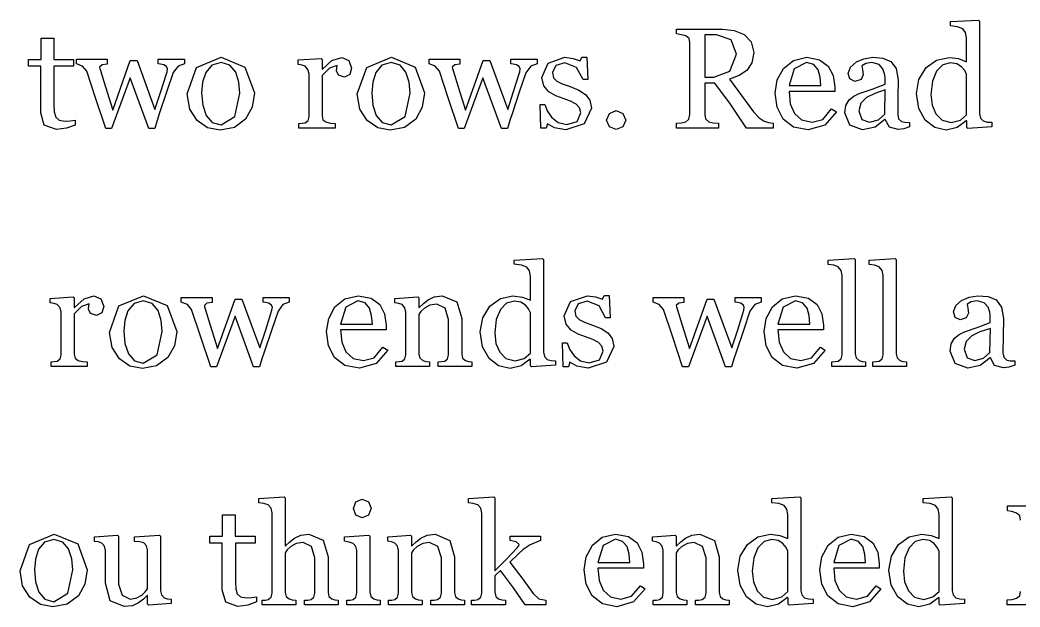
# Model space of a CAD drawing. Extents: x 0 to 118, y 2 to 170.
# Drawn here: x 54.86 to 65.35, y 147.48 to 153.63 of the extents above; entities that cross this region are included whole.
import ezdxf

# ---------------------------------------------------------------- set-up
doc = ezdxf.new("R2010")
doc.units = 0

msp = doc.modelspace()

# ---------------------------------------------------------------- linework, layer by layer
at = {"layer": 'Layer 1', "color": 7}
for points in [[(65.055175, 152.513183), (64.803223, 152.497071), (64.792248, 152.507326), (64.792248, 152.574709), (64.786398, 152.576184), (64.691915, 152.506604), (64.576925, 152.479504), (64.45754, 152.506604), (64.35793, 152.58424), (64.289083, 152.705822), (64.264183, 152.862561), (64.291283, 153.011242), (64.36599, 153.134289), (64.47512, 153.212658), (64.607687, 153.241955), (64.706565, 153.228772), (64.790795, 153.196546), (64.790795, 153.447767), (64.780545, 153.503431), (64.75198, 153.542249), (64.696318, 153.562024), (64.62161, 153.571547), (64.62161, 153.616957), (64.916775, 153.633802), (64.92775, 153.622816), (64.92775, 152.648696), (64.937275, 152.60475), (64.966572, 152.574721), (65.006855, 152.563736), (65.055195, 152.560806), (65.055175, 152.513183)], [(62.761963, 152.5), (62.482178, 152.5), (62.31372, 152.751953), (62.151123, 152.970947), (62.044923, 152.970947), (62.044923, 152.641357), (62.052973, 152.595947), (62.087398, 152.566651), (62.13354, 152.557128), (62.189205, 152.552), (62.189205, 152.5), (61.74975, 152.5), (61.74975, 152.552002), (61.800287, 152.55713), (61.847162, 152.566652), (61.878657, 152.594484), (61.888907, 152.641359), (61.888907, 153.392824), (61.881582, 153.438234), (61.847157, 153.468263), (61.79955, 153.479981), (61.749745, 153.487306), (61.749745, 153.539308), (62.229482, 153.539308), (62.353262, 153.525393), (62.457997, 153.48218), (62.530507, 153.405276), (62.557607, 153.29175), (62.539307, 153.185549), (62.485107, 153.105715), (62.406005, 153.050783), (62.3042, 153.011965), (62.43164, 152.840578), (62.556885, 152.671389), (62.614745, 152.606203), (62.666747, 152.572512), (62.714355, 152.557864), (62.761962, 152.552004), (62.761963, 152.5)], [(62.37671, 153.274902), (62.32251, 153.424317), (62.169432, 153.479981), (62.044922, 153.479981), (62.044922, 153.033935), (62.14087, 153.033935), (62.309325, 153.098389), (62.37671, 153.274902), (62.37671, 153.274902)], [(55.43921, 152.531493), (55.34912, 152.498534), (55.245117, 152.484619), (55.116943, 152.530029), (55.080323, 152.659668), (55.080323, 153.148926), (54.94995, 153.148926), (54.94995, 153.219238), (55.083253, 153.219238), (55.083253, 153.444092), (55.216552, 153.444092), (55.216552, 153.219238), (55.423828, 153.219238), (55.423828, 153.148926), (55.218018, 153.148926), (55.218018, 152.745361), (55.220942, 152.669189), (55.237043, 152.616455), (55.2722, 152.584228), (55.335187, 152.573243), (55.388655, 152.576173), (55.439192, 152.584963), (55.43921, 152.531493)], [(56.586915, 153.175292), (56.520263, 153.149657), (56.468995, 153.081542), (56.399415, 152.877196), (56.326905, 152.661132), (56.299805, 152.5791), (56.27563, 152.494872), (56.212643, 152.494872), (56.01855, 153.02661), (55.822993, 152.494872), (55.762935, 152.494872), (55.655268, 152.817138), (55.562983, 153.096191), (55.518305, 153.15039), (55.454585, 153.173827), (55.454585, 153.222167), (55.77685, 153.222167), (55.77685, 153.170897), (55.724115, 153.16284), (55.696285, 153.13867), (55.698535, 153.12622), (55.705135, 153.105712), (55.75787, 152.933593), (55.834775, 152.6875), (56.019345, 153.207519), (56.089658, 153.207519), (56.27789, 152.694824), (56.340145, 152.884521), (56.395078, 153.057372), (56.404603, 153.091796), (56.409728, 153.12329), (56.398003, 153.146728), (56.369438, 153.163573), (56.33721, 153.172363), (56.31231, 153.175293), (56.31231, 153.222168), (56.58697, 153.222168), (56.586915, 153.175292)], [(57.3208, 152.868407), (57.296625, 152.718261), (57.227778, 152.593749), (57.11059, 152.506591), (56.961178, 152.478026), (56.830073, 152.503661), (56.719478, 152.579833), (56.643305, 152.699218), (56.615473, 152.858153), (56.713618, 153.135009), (56.972163, 153.242675), (57.22192, 153.140136), (57.320795, 152.868407), (57.3208, 152.868407)], [(57.16919, 152.866932), (57.158215, 152.982655), (57.125258, 153.086659), (57.063733, 153.159169), (56.970715, 153.187001), (56.874035, 153.159169), (56.809582, 153.082997), (56.776625, 152.98119), (56.7671, 152.870595), (56.778075, 152.740224), (56.814698, 152.634022), (56.876953, 152.560047), (56.970703, 152.533681), (57.115723, 152.622303), (57.16919, 152.866932), (57.16919, 152.866932)], [(58.340333, 153.12914), (58.322033, 153.062489), (58.265635, 153.033925), (58.202648, 153.055164), (58.181398, 153.102039), (58.183647, 153.131337), (58.188772, 153.157703), (58.108207, 153.129872), (58.029837, 153.05077), (58.029837, 152.63036), (58.039362, 152.588612), (58.070855, 152.564442), (58.11773, 152.553454), (58.168267, 152.548327), (58.168267, 152.5), (57.787407, 152.5), (57.787407, 152.54834), (57.821832, 152.55127), (57.853327, 152.55713), (57.883355, 152.579835), (57.893605, 152.623048), (57.893605, 153.069093), (57.88263, 153.11377), (57.853335, 153.148926), (57.820375, 153.161379), (57.77936, 153.167239), (57.77936, 153.214846), (58.019592, 153.230959), (58.029842, 153.220704), (58.029842, 153.118897), (58.033517, 153.118897), (58.134592, 153.208985), (58.236397, 153.239747), (58.311105, 153.209718), (58.340402, 153.129151), (58.340333, 153.12914)], [(59.105713, 152.868397), (59.081538, 152.718251), (59.01269, 152.593739), (58.895503, 152.506581), (58.746088, 152.478016), (58.614985, 152.503651), (58.50439, 152.579823), (58.428218, 152.699208), (58.400385, 152.858143), (58.49853, 153.134999), (58.757075, 153.242665), (59.00683, 153.140126), (59.105708, 152.868397), (59.105713, 152.868397)], [(58.954103, 152.866922), (58.943128, 152.982645), (58.910168, 153.086649), (58.848645, 153.159159), (58.755628, 153.186991), (58.658948, 153.159159), (58.594495, 153.082987), (58.561535, 152.98118), (58.55201, 152.870585), (58.562985, 152.740214), (58.599608, 152.634012), (58.661863, 152.560037), (58.755613, 152.53367), (58.900633, 152.622293), (58.9541, 152.866922), (58.954103, 152.866922)], [(60.286378, 153.175272), (60.219728, 153.149637), (60.168458, 153.081522), (60.098878, 152.877176), (60.026368, 152.661112), (59.999268, 152.579081), (59.975093, 152.494852), (59.912105, 152.494852), (59.718013, 153.02659), (59.522455, 152.494852), (59.462398, 152.494852), (59.354733, 152.817118), (59.262445, 153.09617), (59.217768, 153.15037), (59.154048, 153.173807), (59.154048, 153.222147), (59.476313, 153.222147), (59.476313, 153.170878), (59.42358, 153.16282), (59.395748, 153.13865), (59.397998, 153.1262), (59.404598, 153.105693), (59.457333, 152.933573), (59.534238, 152.687479), (59.718808, 153.207499), (59.78912, 153.207499), (59.977353, 152.694804), (60.039608, 152.884501), (60.09454, 153.057353), (60.104065, 153.091777), (60.10919, 153.12327), (60.097465, 153.146708), (60.0689, 153.163553), (60.036673, 153.172343), (60.011773, 153.175273), (60.011773, 153.222148), (60.286433, 153.222148), (60.286378, 153.175272)], [(60.793213, 152.853739), (60.839355, 152.792948), (60.85548, 152.708719), (60.780043, 152.544657), (60.58595, 152.480936), (60.469495, 152.503641), (60.394055, 152.545389), (60.379405, 152.497782), (60.324473, 152.497782), (60.317148, 152.749003), (60.367685, 152.749003), (60.392585, 152.682352), (60.438728, 152.613505), (60.506843, 152.559305), (60.596933, 152.537333), (60.70533, 152.568827), (60.743415, 152.66038), (60.730965, 152.713114), (60.695808, 152.752665), (60.636483, 152.782694), (60.558113, 152.809794), (60.481208, 152.837626), (60.409433, 152.880106), (60.356698, 152.943095), (60.336198, 153.030985), (60.402115, 153.181131), (60.578628, 153.242655), (60.665055, 153.23167), (60.737565, 153.205303), (60.754415, 153.243389), (60.80715, 153.243389), (60.818125, 153.011211), (60.767588, 153.011211), (60.700938, 153.137188), (60.577158, 153.18626), (60.482675, 153.15623), (60.448253, 153.083721), (60.459228, 153.028789), (60.493653, 152.991435), (60.548585, 152.963604), (60.631348, 152.935039), (60.722168, 152.899151), (60.793213, 152.85374), (60.793213, 152.853739)], [(63.424805, 152.669922), (63.303223, 152.532227), (63.128175, 152.480957), (62.975098, 152.511719), (62.867433, 152.595215), (62.80371, 152.718262), (62.78321, 152.866943), (62.805185, 153.004639), (62.871103, 153.126953), (62.974375, 153.210449), (63.113535, 153.242676), (63.249033, 153.217773), (63.340585, 153.149658), (63.39039, 153.052978), (63.40724, 152.932129), (63.40724, 152.883789), (62.928967, 152.883789), (62.942142, 152.754883), (62.985357, 152.653076), (63.060062, 152.585693), (63.169927, 152.561523), (63.281987, 152.591552), (63.37354, 152.701415), (63.424805, 152.669922)], [(63.26294, 152.945312), (63.255615, 153.033203), (63.23364, 153.111572), (63.187498, 153.166504), (63.112058, 153.187744), (62.983885, 153.123291), (62.928953, 152.945312), (63.26294, 152.945312)], [(64.192383, 152.513183), (64.131593, 152.493408), (64.072998, 152.485351), (63.981445, 152.511718), (63.938233, 152.590088), (63.933833, 152.590088), (63.831295, 152.509521), (63.70019, 152.481689), (63.566158, 152.531494), (63.514155, 152.661865), (63.52588, 152.736572), (63.561035, 152.795898), (63.609375, 152.834716), (63.665773, 152.862548), (63.799073, 152.908691), (63.935303, 152.961425), (63.935303, 153.033935), (63.930903, 153.070556), (63.914053, 153.121826), (63.872305, 153.168701), (63.796865, 153.189208), (63.733878, 153.177491), (63.693593, 153.154053), (63.700193, 153.11084), (63.707518, 153.058106), (63.684093, 153.011231), (63.620373, 152.989991), (63.566173, 153.015626), (63.549323, 153.074219), (63.572748, 153.138673), (63.635003, 153.193604), (63.714835, 153.228028), (63.80639, 153.242675), (63.913323, 153.233885), (63.996818, 153.197997), (64.053215, 153.124022), (64.07299, 153.004638), (64.07074, 152.818602), (64.06849, 152.642088), (64.078015, 152.596678), (64.108778, 152.568114), (64.1432, 152.560789), (64.192273, 152.560064), (64.192383, 152.513183)], [(64.790773, 152.639893), (64.790773, 153.0625), (64.771723, 153.103516), (64.738765, 153.143799), (64.68896, 153.173828), (64.62231, 153.186278), (64.54101, 153.163573), (64.475825, 153.098388), (64.432613, 152.993651), (64.417238, 152.853759), (64.428963, 152.741698), (64.468513, 152.648681), (64.5337, 152.582763), (64.628913, 152.55786), (64.725593, 152.583495), (64.79078, 152.639892), (64.790773, 152.639893)], [(63.936768, 152.899902), (63.827638, 152.864014), (63.740478, 152.820068), (63.682618, 152.760742), (63.661368, 152.680176), (63.69286, 152.59082), (63.77416, 152.562256), (63.865713, 152.587158), (63.932363, 152.647217), (63.936768, 152.899902)], [(61.21582, 152.584207), (61.18579, 152.513895), (61.115478, 152.485331), (61.044433, 152.513895), (61.015138, 152.584207), (61.044433, 152.65452), (61.115478, 152.684549), (61.18579, 152.65452), (61.21582, 152.584207), (61.21582, 152.584207)], [(60.480468, 150.013182), (60.228515, 149.99707), (60.21754, 150.007325), (60.21754, 150.074708), (60.21169, 150.076183), (60.117207, 150.006602), (60.002218, 149.979503), (59.882832, 150.006602), (59.783223, 150.084239), (59.714375, 150.205821), (59.689475, 150.36256), (59.716575, 150.511241), (59.791283, 150.634288), (59.900413, 150.712657), (60.032983, 150.741954), (60.131858, 150.728771), (60.216088, 150.696545), (60.216088, 150.947766), (60.205838, 151.00343), (60.177273, 151.042248), (60.12161, 151.062023), (60.046903, 151.071546), (60.046903, 151.116956), (60.342067, 151.133801), (60.353068, 151.122816), (60.353068, 150.148695), (60.362592, 150.104749), (60.391887, 150.07472), (60.432172, 150.063735), (60.48051, 150.060805), (60.480468, 150.013182)], [(63.730225, 150), (63.37793, 150), (63.37793, 150.04834), (63.413818, 150.05127), (63.445312, 150.05713), (63.476075, 150.079835), (63.486325, 150.123048), (63.486325, 150.959474), (63.4746, 151.008546), (63.445303, 151.045167), (63.396963, 151.061279), (63.340565, 151.070069), (63.340565, 151.116944), (63.612295, 151.133789), (63.622545, 151.122804), (63.622545, 150.131837), (63.63207, 150.089357), (63.662832, 150.064455), (63.694325, 150.053467), (63.730215, 150.048339), (63.730225, 150)], [(64.159425, 150), (63.80713, 150), (63.80713, 150.04834), (63.843018, 150.05127), (63.874513, 150.05713), (63.905273, 150.079835), (63.915523, 150.123048), (63.915523, 150.959474), (63.903798, 151.008546), (63.874503, 151.045167), (63.826163, 151.061279), (63.769765, 151.070069), (63.769765, 151.116944), (64.041495, 151.133789), (64.051745, 151.122804), (64.051745, 150.131837), (64.06127, 150.089357), (64.09203, 150.064455), (64.123525, 150.053467), (64.159415, 150.048339), (64.159425, 150)], [(55.740235, 150.629151), (55.721935, 150.5625), (55.665537, 150.533935), (55.60255, 150.555175), (55.5813, 150.60205), (55.58355, 150.631348), (55.588675, 150.657714), (55.50811, 150.629883), (55.42974, 150.550781), (55.42974, 150.130371), (55.439265, 150.088623), (55.470757, 150.064453), (55.517632, 150.053465), (55.56817, 150.048338), (55.56817, 150), (55.18731, 150), (55.18731, 150.04834), (55.221735, 150.05127), (55.25323, 150.05713), (55.283257, 150.079835), (55.293507, 150.123048), (55.293507, 150.569093), (55.282532, 150.61377), (55.253237, 150.648926), (55.220277, 150.661379), (55.179262, 150.667239), (55.179262, 150.714846), (55.419495, 150.730959), (55.429745, 150.720704), (55.429745, 150.618897), (55.433395, 150.618897), (55.53447, 150.708985), (55.636275, 150.739747), (55.710982, 150.709718), (55.74028, 150.629151), (55.740235, 150.629151)], [(56.505615, 150.368408), (56.48144, 150.218262), (56.412593, 150.09375), (56.295405, 150.006592), (56.14599, 149.978027), (56.014888, 150.003662), (55.904293, 150.079834), (55.82812, 150.199219), (55.800288, 150.358154), (55.898433, 150.63501), (56.156978, 150.742676), (56.406733, 150.640137), (56.50561, 150.368408), (56.505615, 150.368408)], [(58.719728, 150.169912), (58.598145, 150.032217), (58.423095, 149.980947), (58.27002, 150.011709), (58.162353, 150.095205), (58.098633, 150.218252), (58.078133, 150.366933), (58.100108, 150.504629), (58.166025, 150.626943), (58.269298, 150.710439), (58.408458, 150.742666), (58.543955, 150.717763), (58.635508, 150.649648), (58.685313, 150.552968), (58.702163, 150.432119), (58.702163, 150.383779), (58.223892, 150.383779), (58.237067, 150.254873), (58.28028, 150.153066), (58.354988, 150.085683), (58.46485, 150.061513), (58.576912, 150.091542), (58.668465, 150.201405), (58.719728, 150.169912)], [(59.60083, 150), (59.24707, 150), (59.24707, 150.04834), (59.283693, 150.05127), (59.317383, 150.05713), (59.347413, 150.079835), (59.357663, 150.123048), (59.357663, 150.494385), (59.321043, 150.613038), (59.233153, 150.654786), (59.162108, 150.642336), (59.104978, 150.613039), (59.06616, 150.576418), (59.04566, 150.545656), (59.04566, 150.130373), (59.05591, 150.089358), (59.086673, 150.064455), (59.119633, 150.053468), (59.156985, 150.04834), (59.156985, 150), (58.803225, 150), (58.803225, 150.04834), (58.83765, 150.05127), (58.869143, 150.05713), (58.899173, 150.079835), (58.909423, 150.123048), (58.909423, 150.569093), (58.898448, 150.614503), (58.86915, 150.648926), (58.836193, 150.661379), (58.795175, 150.667239), (58.795175, 150.714846), (59.03541, 150.730959), (59.04566, 150.720704), (59.04566, 150.618897), (59.049335, 150.618897), (59.09328, 150.660645), (59.143085, 150.700928), (59.207538, 150.730225), (59.291765, 150.741943), (59.445575, 150.676757), (59.49611, 150.504638), (59.49611, 150.128906), (59.50491, 150.087158), (59.53494, 150.062988), (59.56497, 150.052733), (59.600858, 150.048338), (59.60083, 150)], [(61.027588, 150.35376), (61.07373, 150.292969), (61.089855, 150.20874), (61.014418, 150.044678), (60.820325, 149.980957), (60.70387, 150.003662), (60.62843, 150.04541), (60.61378, 149.997803), (60.558848, 149.997803), (60.551523, 150.249023), (60.60206, 150.249023), (60.62696, 150.182373), (60.673103, 150.113526), (60.741218, 150.059326), (60.831308, 150.037354), (60.939705, 150.068848), (60.97779, 150.160401), (60.96534, 150.213135), (60.930183, 150.252686), (60.870858, 150.282715), (60.792488, 150.309815), (60.715583, 150.337647), (60.643808, 150.380127), (60.591073, 150.443116), (60.570573, 150.531006), (60.63649, 150.681152), (60.813003, 150.742676), (60.89943, 150.731691), (60.97194, 150.705324), (60.98879, 150.74341), (61.041525, 150.74341), (61.0525, 150.511232), (61.001963, 150.511232), (60.935313, 150.637208), (60.811533, 150.686281), (60.71705, 150.656251), (60.682628, 150.583742), (60.693603, 150.52881), (60.728028, 150.491456), (60.78296, 150.463625), (60.865723, 150.43506), (60.956543, 150.399171), (61.027588, 150.353761), (61.027588, 150.35376)], [(63.30835, 150.169922), (63.186768, 150.032227), (63.011718, 149.980957), (62.858643, 150.011719), (62.750978, 150.095215), (62.687255, 150.218262), (62.666755, 150.366943), (62.68873, 150.504639), (62.754648, 150.626953), (62.85792, 150.710449), (62.99708, 150.742676), (63.132578, 150.717773), (63.22413, 150.649658), (63.273935, 150.552978), (63.290785, 150.432129), (63.290785, 150.383789), (62.8125, 150.383789), (62.825675, 150.254883), (62.86889, 150.153076), (62.943595, 150.085693), (63.05346, 150.061523), (63.16552, 150.091552), (63.257072, 150.201415), (63.30835, 150.169922)], [(65.296143, 150.013182), (65.235353, 149.993407), (65.176758, 149.98535), (65.085205, 150.011717), (65.041993, 150.090087), (65.037593, 150.090087), (64.935052, 150.00952), (64.80395, 149.981688), (64.669917, 150.031493), (64.617915, 150.161864), (64.62964, 150.236571), (64.664797, 150.295897), (64.713137, 150.334715), (64.769532, 150.362547), (64.902835, 150.40869), (65.039065, 150.461424), (65.039065, 150.533934), (65.034665, 150.570555), (65.017815, 150.621825), (64.976067, 150.6687), (64.900627, 150.689207), (64.83764, 150.67749), (64.797355, 150.654052), (64.803955, 150.610839), (64.81128, 150.558105), (64.787855, 150.51123), (64.724132, 150.48999), (64.669935, 150.515625), (64.653085, 150.574219), (64.67651, 150.638672), (64.738767, 150.693603), (64.8186, 150.728027), (64.910152, 150.742674), (65.017087, 150.733884), (65.100582, 150.697996), (65.15698, 150.624021), (65.176755, 150.504637), (65.174505, 150.318601), (65.172255, 150.142088), (65.18178, 150.096677), (65.212542, 150.068113), (65.246965, 150.060788), (65.296037, 150.060063), (65.296143, 150.013182)], [(56.354005, 150.366933), (56.34303, 150.482656), (56.31007, 150.58666), (56.248547, 150.65917), (56.15553, 150.687002), (56.05885, 150.65917), (55.994397, 150.582998), (55.961437, 150.481191), (55.951912, 150.370596), (55.962887, 150.240225), (55.99951, 150.134023), (56.061765, 150.060048), (56.155515, 150.033682), (56.300535, 150.122304), (56.354002, 150.366933), (56.354005, 150.366933)], [(57.68628, 150.675283), (57.61963, 150.649648), (57.56836, 150.581533), (57.49878, 150.377187), (57.42627, 150.161123), (57.39917, 150.079092), (57.374995, 149.994863), (57.312007, 149.994863), (57.117915, 150.526601), (56.922357, 149.994863), (56.8623, 149.994863), (56.754632, 150.317129), (56.662348, 150.596182), (56.61767, 150.650381), (56.55395, 150.673818), (56.55395, 150.722158), (56.876215, 150.722158), (56.876215, 150.670888), (56.823483, 150.662831), (56.79565, 150.638661), (56.7979, 150.626211), (56.8045, 150.605704), (56.857235, 150.433584), (56.93414, 150.18749), (57.11871, 150.70751), (57.189023, 150.70751), (57.377255, 150.194815), (57.43951, 150.384512), (57.494442, 150.557364), (57.503967, 150.591788), (57.509092, 150.623281), (57.497367, 150.646719), (57.468802, 150.663564), (57.436575, 150.672354), (57.411675, 150.675284), (57.411675, 150.722159), (57.686335, 150.722159), (57.68628, 150.675283)], [(58.557863, 150.445302), (58.550538, 150.533193), (58.528563, 150.611562), (58.48242, 150.666494), (58.40698, 150.687734), (58.278805, 150.623281), (58.223875, 150.445302), (58.557863, 150.445302)], [(60.216065, 150.139893), (60.216065, 150.5625), (60.197015, 150.603516), (60.164055, 150.643799), (60.11425, 150.673828), (60.0476, 150.686278), (59.9663, 150.663573), (59.901115, 150.598388), (59.857902, 150.493651), (59.842527, 150.353759), (59.854252, 150.241698), (59.893805, 150.148681), (59.95899, 150.082763), (60.054205, 150.05786), (60.150885, 150.083495), (60.21607, 150.139892), (60.216065, 150.139893)], [(62.636718, 150.675293), (62.570068, 150.649658), (62.5188, 150.581543), (62.449217, 150.377197), (62.37671, 150.161133), (62.34961, 150.079102), (62.325435, 149.994873), (62.262445, 149.994873), (62.068355, 150.526611), (61.872797, 149.994873), (61.81274, 149.994873), (61.705072, 150.317139), (61.612788, 150.596192), (61.56811, 150.650391), (61.50439, 150.673828), (61.50439, 150.722168), (61.826655, 150.722168), (61.826655, 150.670898), (61.77392, 150.662841), (61.746088, 150.638671), (61.748337, 150.626221), (61.754937, 150.605714), (61.807672, 150.433594), (61.884577, 150.1875), (62.069147, 150.70752), (62.13946, 150.70752), (62.327692, 150.194825), (62.389947, 150.384522), (62.44488, 150.557373), (62.454405, 150.591797), (62.45953, 150.623291), (62.447805, 150.646729), (62.41924, 150.663574), (62.387012, 150.672364), (62.362112, 150.675294), (62.362112, 150.722169), (62.63677, 150.722169), (62.636718, 150.675293)], [(63.146485, 150.445312), (63.13916, 150.533203), (63.117185, 150.611572), (63.071043, 150.666504), (62.995603, 150.687744), (62.86743, 150.623291), (62.812498, 150.445312), (63.146485, 150.445312)], [(65.040527, 150.399901), (64.931398, 150.364013), (64.844238, 150.320067), (64.786378, 150.260741), (64.765128, 150.180175), (64.79662, 150.090819), (64.87792, 150.062255), (64.969473, 150.087157), (65.036123, 150.147216), (65.040527, 150.399901)], [(58.198975, 147.5), (57.844482, 147.5), (57.844482, 147.54834), (57.881835, 147.55127), (57.915527, 147.55713), (57.945557, 147.579835), (57.955807, 147.623048), (57.955807, 147.994385), (57.919187, 148.113038), (57.831297, 148.154786), (57.760252, 148.142336), (57.70239, 148.113039), (57.664305, 148.076418), (57.643805, 148.045656), (57.643805, 147.630373), (57.65333, 147.589358), (57.684092, 147.564455), (57.71705, 147.553468), (57.755137, 147.54834), (57.755137, 147.5), (57.400645, 147.5), (57.400645, 147.54834), (57.4358, 147.55127), (57.466563, 147.55713), (57.497325, 147.579835), (57.507575, 147.623048), (57.507575, 148.463868), (57.49585, 148.513673), (57.466553, 148.551026), (57.419678, 148.564209), (57.36621, 148.570069), (57.36621, 148.616944), (57.633545, 148.633789), (57.643795, 148.622804), (57.643795, 148.118898), (57.64672, 148.118898), (57.690668, 148.161378), (57.742668, 148.200929), (57.807855, 148.230225), (57.892815, 148.241943), (58.041498, 148.18042), (58.093498, 148.004638), (58.093498, 147.628906), (58.102298, 147.587158), (58.13306, 147.562988), (58.163088, 147.552733), (58.198978, 147.548338), (58.198975, 147.5)], [(60.378663, 147.5), (60.1604, 147.5), (60.038085, 147.677246), (59.902588, 147.861084), (59.84253, 147.804688), (59.84253, 147.633301), (59.852055, 147.589356), (59.882818, 147.564453), (59.91651, 147.553466), (59.953862, 147.548338), (59.953862, 147.5), (59.59937, 147.5), (59.59937, 147.54834), (59.634527, 147.55127), (59.665287, 147.55713), (59.69605, 147.579835), (59.7063, 147.623048), (59.7063, 148.462403), (59.694575, 148.51294), (59.665278, 148.549561), (59.616937, 148.564941), (59.564937, 148.570069), (59.564937, 148.616944), (59.83227, 148.633789), (59.84252, 148.622804), (59.84252, 147.858888), (59.965565, 147.981202), (60.077627, 148.09839), (60.090077, 148.115235), (60.097403, 148.132812), (60.065175, 148.162109), (60.004385, 148.175292), (60.004385, 148.222167), (60.322255, 148.222167), (60.322255, 148.176757), (60.213125, 148.130614), (60.141348, 148.081542), (60.091543, 148.033934), (60.001455, 147.947508), (60.13622, 147.770263), (60.246082, 147.620848), (60.303945, 147.564452), (60.378653, 147.548339), (60.378663, 147.5)], [(63.180908, 147.513182), (62.928955, 147.49707), (62.91798, 147.507325), (62.91798, 147.574708), (62.91213, 147.576183), (62.817647, 147.506602), (62.702658, 147.479503), (62.583272, 147.506602), (62.483663, 147.584239), (62.414815, 147.705821), (62.389915, 147.86256), (62.417015, 148.011241), (62.491723, 148.134288), (62.600853, 148.212657), (62.73342, 148.241954), (62.832298, 148.228771), (62.916528, 148.196545), (62.916528, 148.447766), (62.906278, 148.50343), (62.877713, 148.542248), (62.82205, 148.562023), (62.747343, 148.571546), (62.747343, 148.616956), (63.042507, 148.633801), (63.053483, 148.622816), (63.053483, 147.648695), (63.063007, 147.604749), (63.092305, 147.57472), (63.132587, 147.563735), (63.180928, 147.560805), (63.180908, 147.513182)], [(64.767335, 147.513183), (64.51538, 147.497071), (64.504405, 147.507326), (64.504405, 147.574709), (64.498555, 147.576184), (64.404073, 147.506604), (64.289083, 147.479504), (64.169698, 147.506604), (64.070088, 147.58424), (64.00124, 147.705822), (63.97634, 147.862561), (64.00344, 148.011242), (64.078148, 148.134289), (64.187278, 148.212658), (64.319848, 148.241955), (64.418723, 148.228772), (64.502953, 148.196546), (64.502953, 148.447767), (64.492703, 148.503431), (64.46414, 148.542249), (64.408475, 148.562024), (64.333768, 148.571547), (64.333768, 148.616957), (64.628933, 148.633802), (64.639908, 148.622816), (64.639908, 147.648696), (64.649433, 147.60475), (64.678728, 147.574721), (64.719013, 147.563736), (64.767353, 147.560806), (64.767335, 147.513183)], [(58.546143, 148.515869), (58.51831, 148.442627), (58.450927, 148.411865), (58.385742, 148.441162), (58.358643, 148.509277), (58.385742, 148.57959), (58.450927, 148.609619), (58.519042, 148.581055), (58.546142, 148.515869), (58.546143, 148.515869)], [(65.35767, 148.388427), (65.348895, 148.432373), (65.315935, 148.463134), (65.266863, 148.479979), (65.221452, 148.487304), (65.221452, 148.539306), (65.70119, 148.539306)], [(57.342773, 147.531474), (57.252685, 147.498514), (57.148683, 147.4846), (57.020508, 147.53001), (56.983888, 147.659648), (56.983888, 148.148906), (56.853515, 148.148906), (56.853515, 148.219219), (56.986818, 148.219219), (56.986818, 148.444072), (57.120118, 148.444072), (57.120118, 148.219219), (57.327393, 148.219219), (57.327393, 148.148906), (57.121583, 148.148906), (57.121583, 147.745341), (57.124508, 147.66917), (57.140608, 147.616435), (57.175763, 147.584209), (57.238753, 147.573224), (57.29222, 147.576154), (57.342755, 147.584944), (57.342773, 147.531474)], [(55.567383, 147.868398), (55.543208, 147.718252), (55.47436, 147.59374), (55.357173, 147.506582), (55.207758, 147.478017), (55.076655, 147.503652), (54.96606, 147.579824), (54.889888, 147.699209), (54.862055, 147.858144), (54.9602, 148.135), (55.218745, 148.242666), (55.4685, 148.140127), (55.567378, 147.868398), (55.567383, 147.868398)], [(56.44629, 147.513164), (56.211183, 147.497051), (56.200208, 147.507306), (56.200208, 147.598859), (56.195808, 147.598859), (56.156258, 147.559308), (56.10572, 147.521955), (56.042, 147.491925), (55.954843, 147.481673), (55.808358, 147.543928), (55.758553, 147.726301), (55.758553, 148.072004), (55.748303, 148.11595), (55.71974, 148.147444), (55.68678, 148.159894), (55.645033, 148.165754), (55.645033, 148.213362), (55.886, 148.230939), (55.896975, 148.220684), (55.896975, 147.718975), (55.932133, 147.601055), (56.01636, 147.561504), (56.088138, 147.573954), (56.140873, 147.603251), (56.175295, 147.635478), (56.19872, 147.667704), (56.19872, 148.077128), (56.18847, 148.119609), (56.159905, 148.151835), (56.120355, 148.16209), (56.062493, 148.165753), (56.062493, 148.21336), (56.3247, 148.230938), (56.335675, 148.220683), (56.335675, 147.647196), (56.345925, 147.604716), (56.37449, 147.574687), (56.405983, 147.563702), (56.446268, 147.560772), (56.44629, 147.513164)], [(58.638427, 147.5), (58.289062, 147.5), (58.289062, 147.54834), (58.323487, 147.55127), (58.35498, 147.55713), (58.38501, 147.579835), (58.39526, 147.623048), (58.39526, 148.069093), (58.384285, 148.111573), (58.354987, 148.144532), (58.314705, 148.159179), (58.266365, 148.167237), (58.266365, 148.214844), (58.521247, 148.230957), (58.531497, 148.220702), (58.531497, 147.631835), (58.541022, 147.589354), (58.572517, 147.564452), (58.604012, 147.553464), (58.638435, 147.548337), (58.638427, 147.5)], [(59.524658, 147.5), (59.170898, 147.5), (59.170898, 147.54834), (59.20752, 147.55127), (59.24121, 147.55713), (59.27124, 147.579835), (59.28149, 147.623048), (59.28149, 147.994385), (59.244868, 148.113038), (59.156978, 148.154786), (59.085933, 148.142336), (59.028803, 148.113039), (58.989985, 148.076418), (58.969485, 148.045656), (58.969485, 147.630373), (58.979735, 147.589358), (59.010495, 147.564455), (59.043455, 147.553468), (59.080808, 147.54834), (59.080808, 147.5), (58.727048, 147.5), (58.727048, 147.54834), (58.761473, 147.55127), (58.792965, 147.55713), (58.822995, 147.579835), (58.833245, 147.623048), (58.833245, 148.069093), (58.82227, 148.114503), (58.792973, 148.148926), (58.760015, 148.161379), (58.719, 148.167239), (58.719, 148.214846), (58.959232, 148.230959), (58.969482, 148.220704), (58.969482, 148.118897), (58.973157, 148.118897), (59.017103, 148.160645), (59.066907, 148.200928), (59.13136, 148.230225), (59.215587, 148.241943), (59.369397, 148.176757), (59.419935, 148.004638), (59.419935, 147.628906), (59.428735, 147.587158), (59.458765, 147.562988), (59.488795, 147.552733), (59.524682, 147.548338), (59.524658, 147.5)], [(61.420165, 147.669922), (61.298585, 147.532227), (61.123535, 147.480957), (60.97046, 147.511719), (60.862793, 147.595215), (60.799073, 147.718262), (60.778573, 147.866943), (60.800548, 148.004639), (60.866465, 148.126953), (60.969738, 148.210449), (61.108898, 148.242676), (61.244395, 148.217773), (61.335948, 148.149658), (61.385753, 148.052978), (61.402603, 147.932129), (61.402603, 147.883789), (60.924332, 147.883789), (60.937507, 147.754883), (60.98072, 147.653076), (61.055428, 147.585693), (61.16529, 147.561523), (61.27735, 147.591552), (61.368905, 147.701415), (61.420165, 147.669922)], [(62.30127, 147.5), (61.94751, 147.5), (61.94751, 147.54834), (61.98413, 147.55127), (62.017823, 147.55713), (62.047853, 147.579835), (62.058103, 147.623048), (62.058103, 147.994385), (62.021483, 148.113038), (61.93359, 148.154786), (61.862548, 148.142336), (61.805418, 148.113039), (61.7666, 148.076418), (61.7461, 148.045656), (61.7461, 147.630373), (61.75635, 147.589358), (61.787113, 147.564455), (61.82007, 147.553468), (61.857425, 147.54834), (61.857425, 147.5), (61.503665, 147.5), (61.503665, 147.54834), (61.538088, 147.55127), (61.569583, 147.55713), (61.599613, 147.579835), (61.609863, 147.623048), (61.609863, 148.069093), (61.598888, 148.114503), (61.56959, 148.148926), (61.53663, 148.161379), (61.495615, 148.167239), (61.495615, 148.214846), (61.73585, 148.230959), (61.7461, 148.220704), (61.7461, 148.118897), (61.74975, 148.118897), (61.793695, 148.160645), (61.8435, 148.200928), (61.907955, 148.230225), (61.992182, 148.241943), (62.14599, 148.176757), (62.196527, 148.004638), (62.196527, 147.628906), (62.205327, 147.587158), (62.235357, 147.562988), (62.265385, 147.552733), (62.301275, 147.548338), (62.30127, 147.5)], [(63.892823, 147.669922), (63.77124, 147.532227), (63.596193, 147.480957), (63.443115, 147.511719), (63.33545, 147.595215), (63.271728, 147.718262), (63.251228, 147.866943), (63.273203, 148.004639), (63.339123, 148.126953), (63.442393, 148.210449), (63.581553, 148.242676), (63.71705, 148.217773), (63.808602, 148.149658), (63.858407, 148.052978), (63.875257, 147.932129), (63.875257, 147.883789), (63.396985, 147.883789), (63.41016, 147.754883), (63.453375, 147.653076), (63.52808, 147.585693), (63.637945, 147.561523), (63.750005, 147.591552), (63.841557, 147.701415), (63.892823, 147.669922)], [(55.415773, 147.866923), (55.404773, 147.982646), (55.371813, 148.08665), (55.31029, 148.15916), (55.217272, 148.186992), (55.120593, 148.15916), (55.05614, 148.082988), (55.02318, 147.981181), (55.013655, 147.870586), (55.02463, 147.740215), (55.061253, 147.634013), (55.123508, 147.560038), (55.217258, 147.533671), (55.362278, 147.622295), (55.415745, 147.866923), (55.415773, 147.866923)], [(61.2583, 147.945312), (61.250975, 148.033203), (61.229, 148.111572), (61.182857, 148.166504), (61.107417, 148.187744), (60.979242, 148.123291), (60.924312, 147.945312), (61.2583, 147.945312)], [(62.916505, 147.639893), (62.916505, 148.0625), (62.897455, 148.103516), (62.864497, 148.143799), (62.814692, 148.173828), (62.748042, 148.186278), (62.666742, 148.163573), (62.601557, 148.098388), (62.558345, 147.993651), (62.54297, 147.853759), (62.554695, 147.741698), (62.594245, 147.648681), (62.659432, 147.582763), (62.754645, 147.55786), (62.851325, 147.583495), (62.916512, 147.639892), (62.916505, 147.639893)], [(63.730958, 147.945312), (63.723633, 148.033203), (63.701658, 148.111572), (63.655515, 148.166504), (63.580075, 148.187744), (63.451903, 148.123291), (63.39697, 147.945312), (63.730958, 147.945312)], [(64.50293, 147.639893), (64.50293, 148.0625), (64.48388, 148.103516), (64.45092, 148.143799), (64.401115, 148.173828), (64.334465, 148.186278), (64.253168, 148.163573), (64.18798, 148.098388), (64.144768, 147.993651), (64.129393, 147.853759), (64.141118, 147.741698), (64.18067, 147.648681), (64.245855, 147.582763), (64.34107, 147.55786), (64.43775, 147.583495), (64.502935, 147.639892), (64.50293, 147.639893)], [(65.708495, 147.5), (65.216307, 147.5), (65.216307, 147.552002), (65.267578, 147.557862), (65.315917, 147.56958), (65.348145, 147.596679), (65.35767, 147.641357)]]:
    msp.add_lwpolyline(points, dxfattribs=at)

doc.saveas('drawing.dxf')
